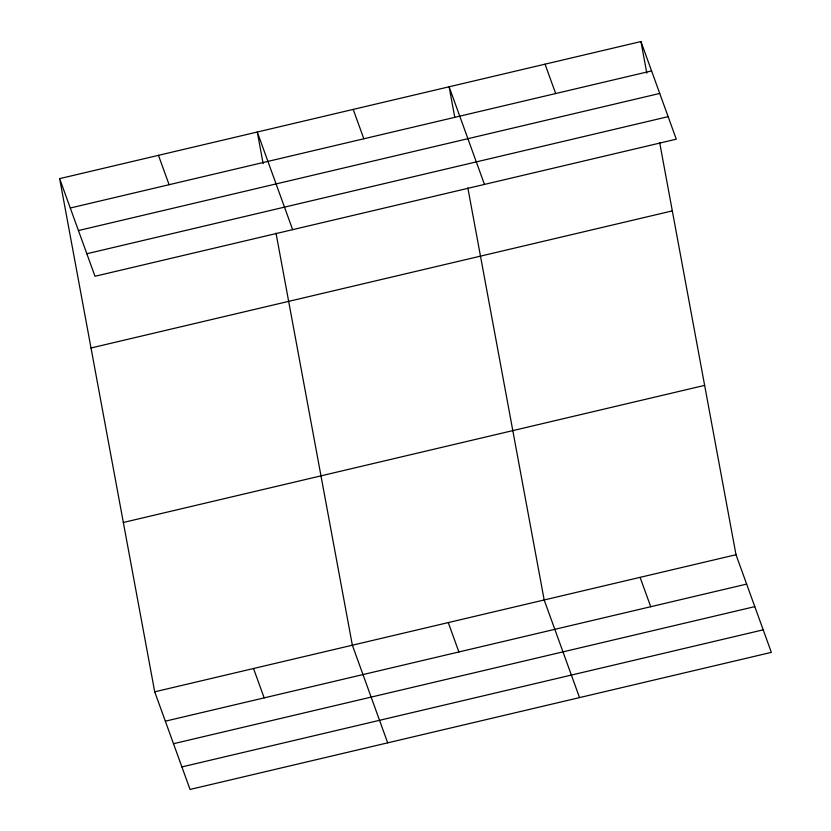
<?xml version="1.0" encoding="UTF-8"?>
<svg xmlns="http://www.w3.org/2000/svg" width="831" height="831" viewBox="0 0 831 831"><rect width="100%" height="100%" fill="white"/><g stroke="black" fill="none" stroke-linecap="round" stroke-linejoin="round"><path stroke-width="1.25" d="M59.645 178.634L640.95 41.55L676.289 139.182L94.994 276.276L59.645 178.634L154.711 691.818L190.05 789.45L771.355 652.366L736.006 554.724L659.679 142.652M70.282 208.01L651.577 70.926M78.436 230.54L659.731 93.446M86.829 253.746L668.134 116.662M91.015 347.981L672.321 210.897M123.341 522.47L704.636 385.376M154.711 691.818L736.006 554.724M165.338 721.183L746.643 584.1M173.492 743.714L754.797 606.63M181.896 766.92L763.201 629.836M545.032 64.174L555.669 93.539M640.099 577.348L650.725 606.723M484.463 184.43L449.114 86.788L454.734 117.119M579.529 697.604L544.18 599.961L467.843 187.889M353.206 109.412L363.833 138.787M448.262 622.585L458.899 651.961M292.637 229.668L257.288 132.025L263.136 163.624M387.693 742.841L352.354 645.209L276.017 233.127M158.461 155.335L169.098 184.711M253.528 668.508L264.165 697.884M640.95 41.55L646.798 73.149"/></g></svg>
